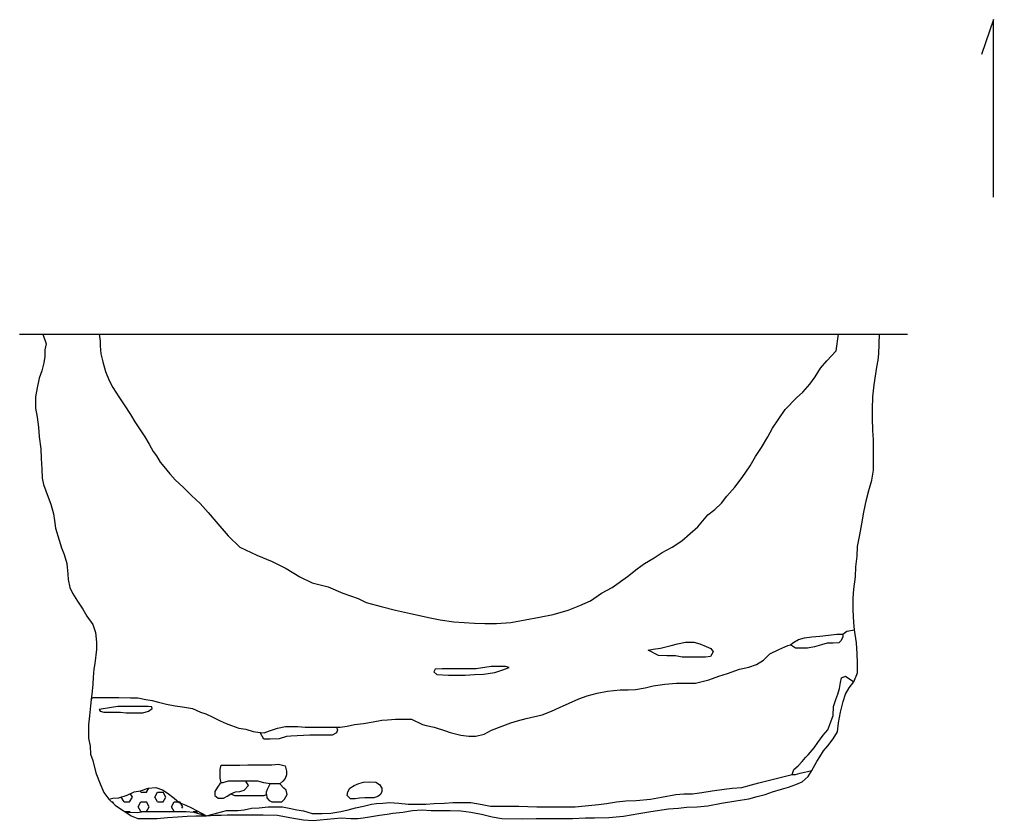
# Model space of a CAD drawing. Extents: x 2.7 to 20.2, y -0.6 to 12.4.
# Drawn here: x 12.59 to 20.21, y -0.57 to 5.71 of the extents above; entities that cross this region are included whole.
import ezdxf

# ---------------------------------------------------------------- set-up
doc = ezdxf.new("R2010")
doc.units = 0
for name, color, linetype in [('LAYER41', 15, 'CONTINUOUS'), ('LAYER43', 2, 'CONTINUOUS'), ('LAYER8', 7, 'CONTINUOUS')]:
    doc.layers.add(name, color=color, linetype=linetype)

msp = doc.modelspace()

# ---------------------------------------------------------------- linework, layer by layer
at = {"layer": 'LAYER41', "color": 15, "linetype": 'CONTINUOUS'}
for points in [[(14.1594, -0.1705), (14.1678, -0.1372), (14.201, -0.1372), (14.2592, -0.1372), (14.3133, -0.1372), (14.3757, -0.1331), (14.4339, -0.1331), (14.4963, -0.1331), (14.5628, -0.1331), (14.6169, -0.1289), (14.6668, -0.1414), (14.6792, -0.183), (14.6792, -0.2121), (14.6668, -0.2412), (14.6501, -0.262), (14.6252, -0.2828), (14.5919, -0.2828), (14.5503, -0.2828), (14.5004, -0.2745), (14.4547, -0.262), (14.4048, -0.262), (14.359, -0.262), (14.3133, -0.262), (14.2634, -0.262), (14.2218, -0.262), (14.1802, -0.2745), (14.1678, -0.2745), (14.1594, -0.237), (14.1594, -0.1996), (14.1594, -0.1705), (14.1678, -0.1372)], [(14.1678, -0.2745), (14.1553, -0.2828), (14.1387, -0.3077), (14.1179, -0.341), (14.1179, -0.3743), (14.1428, -0.3951), (14.1844, -0.3951), (14.2135, -0.3784), (14.2426, -0.3618), (14.28, -0.3452), (14.3133, -0.341), (14.3466, -0.3327), (14.3798, -0.2953), (14.359, -0.262)], [(14.2426, -0.3618), (14.2717, -0.3743), (14.3008, -0.3743), (14.3341, -0.3743), (14.3757, -0.3743), (14.4214, -0.3743), (14.4588, -0.3743), (14.5046, -0.3743), (14.5212, -0.3659), (14.5212, -0.3452), (14.5295, -0.3244), (14.5503, -0.2828)], [(14.5212, -0.3659), (14.5254, -0.3909), (14.542, -0.4117), (14.5628, -0.4242), (14.6086, -0.4242), (14.6418, -0.4242), (14.6626, -0.4034), (14.6834, -0.3659), (14.6751, -0.3327), (14.6585, -0.316), (14.6252, -0.2828)], [(15.1575, -0.3452), (15.1741, -0.316), (15.2074, -0.2953), (15.2448, -0.2786), (15.2822, -0.2703), (15.328, -0.2661), (15.3779, -0.2703), (15.407, -0.2869), (15.4236, -0.316), (15.4236, -0.341), (15.4153, -0.3659), (15.3945, -0.3826), (15.3612, -0.3909), (15.328, -0.3909), (15.2905, -0.3909), (15.249, -0.3951), (15.2157, -0.3992), (15.1783, -0.3992), (15.1533, -0.3743), (15.1575, -0.3452)]]:
    msp.add_lwpolyline(points, dxfattribs=at)
at = {"layer": 'LAYER43', "color": 2, "linetype": 'CONTINUOUS'}
for points in [[(18.6048, 0.8026), (18.6256, 0.8067), (18.6422, 0.8234), (18.688, 0.8483), (18.7337, 0.8608), (18.7919, 0.8691), (18.8543, 0.8733), (18.9208, 0.8816), (18.9874, 0.8899), (19.0331, 0.8899), (19.0331, 0.8691), (19.0206, 0.84), (19.004, 0.8234), (18.9583, 0.8192), (18.9125, 0.8192), (18.8668, 0.8067), (18.8127, 0.7901), (18.7587, 0.7818), (18.7088, 0.7818), (18.663, 0.7818), (18.6256, 0.8067)], [(17.5111, 0.7651), (17.5486, 0.7735), (17.6068, 0.7818), (17.6899, 0.8026), (17.7398, 0.815), (17.8022, 0.8275), (17.8688, 0.8275), (17.9145, 0.815), (17.9644, 0.7943), (18.0018, 0.7776), (18.0185, 0.7527), (17.9977, 0.7152), (17.9602, 0.7111), (17.9103, 0.7111), (17.8688, 0.7111), (17.823, 0.7111), (17.7773, 0.7111), (17.7232, 0.7194), (17.6567, 0.7194), (17.5901, 0.7236), (17.5111, 0.7651)], [(16.4216, 0.6279), (16.3925, 0.6362), (16.3509, 0.6362), (16.2802, 0.6362), (16.1638, 0.6196), (16.1097, 0.6196), (16.0432, 0.6196), (15.9642, 0.6196), (15.8977, 0.6196), (15.8436, 0.6154), (15.8311, 0.5947), (15.8561, 0.5739), (15.9476, 0.5697), (16.0141, 0.5697), (16.0765, 0.5697), (16.1513, 0.5739), (16.222, 0.578), (16.3093, 0.5905), (16.3717, 0.6113), (16.4216, 0.6279)], [(18.6381, -0.2079), (18.6505, -0.1705), (18.6838, -0.1414), (18.7171, -0.1081), (18.742, -0.0749), (18.7628, -0.0541), (18.8086, 0), (18.8377, 0.0416), (18.8793, 0.0998), (18.9167, 0.1414), (18.9416, 0.2038), (18.9583, 0.2537), (18.9624, 0.3244), (18.9791, 0.3784), (18.9957, 0.42), (19.0082, 0.4657), (19.0165, 0.5115), (19.0248, 0.5489), (19.0539, 0.5614), (19.1204, 0.5156)], [(13.2113, 0.2994), (13.2196, 0.2869), (13.2487, 0.2786), (13.2986, 0.2786), (13.3777, 0.2786), (13.4234, 0.2745), (13.4775, 0.2745), (13.5523, 0.2745), (13.5981, 0.2869), (13.6272, 0.3077), (13.623, 0.3202), (13.5939, 0.3244), (13.5565, 0.3244), (13.5232, 0.3244), (13.4733, 0.3244), (13.4151, 0.3244), (13.3569, 0.3244), (13.307, 0.316), (13.2113, 0.2994)], [(14.4713, 0.1206), (14.5046, 0.1164), (14.5462, 0.1331), (14.6086, 0.1539), (14.6709, 0.1663), (14.7208, 0.1663), (14.7666, 0.1663), (14.8248, 0.1622), (14.8955, 0.1622), (14.9579, 0.1622), (15.0286, 0.1622), (15.0701, 0.1622), (15.0785, 0.1414), (15.0701, 0.1164), (15.0369, 0.0998), (14.9953, 0.0998), (14.9454, 0.0998), (14.9038, 0.0998), (14.8622, 0.0998), (14.7125, 0.0915), (14.6792, 0.0873), (14.621, 0.0707), (14.5503, 0.0665), (14.5004, 0.0665), (14.4713, 0.1206)], [(13.4192, -0.5032), (13.5149, -0.5073), (13.5565, -0.499), (13.6022, -0.499), (13.6563, -0.499), (13.7103, -0.499), (13.7644, -0.499), (13.8268, -0.499), (13.8933, -0.499), (13.9515, -0.5032), (14.0513, -0.5323), (14.2093, -0.4907), (14.2426, -0.4907), (14.2967, -0.4907), (14.3466, -0.4865), (14.4048, -0.4741), (14.463, -0.4699), (14.5337, -0.4616), (14.5586, -0.4616), (14.646, -0.4616), (14.7, -0.4741), (14.7583, -0.4865), (14.8123, -0.4949), (14.8789, -0.5156), (14.9579, -0.5156), (15.0244, -0.5115), (15.1034, -0.499), (15.1616, -0.4865), (15.2198, -0.4699), (15.2822, -0.4574), (15.3446, -0.4408), (15.382, -0.4366), (15.4319, -0.4325), (15.486, -0.4283), (15.5567, -0.4325), (15.6315, -0.4408), (15.6939, -0.4408), (15.7688, -0.4408), (15.8353, -0.4366), (15.9143, -0.4325), (15.9808, -0.4283), (16.0557, -0.4283), (16.1222, -0.4283), (16.2095, -0.445), (16.2761, -0.4574), (16.3509, -0.4574), (16.4341, -0.4574), (16.4965, -0.4574), (16.6379, -0.4616), (16.7418, -0.4616), (16.8084, -0.4616), (16.8707, -0.4616), (16.9373, -0.4616), (17.0163, -0.4533), (17.1202, -0.445), (17.1826, -0.4366), (17.2616, -0.4242), (17.3365, -0.4158), (17.4155, -0.4117), (17.5278, -0.4034), (17.6151, -0.3867), (17.7274, -0.3659), (17.7897, -0.3618), (17.8563, -0.3618), (17.9311, -0.3493), (18.0101, -0.3368), (18.1058, -0.3244), (18.1682, -0.316), (18.243, -0.3119), (18.3179, -0.2911), (18.3761, -0.2745), (18.4385, -0.2578), (18.5216, -0.237), (18.6381, -0.2079), (18.663, -0.2079), (18.7004, -0.1996), (18.7919, -0.1788)], [(13.2862, -0.4034), (13.3194, -0.3951), (13.3652, -0.3909), (13.4317, -0.3701), (13.4858, -0.3452), (13.5357, -0.3368), (13.5939, -0.316), (13.6563, -0.3119), (13.7062, -0.3285), (13.7436, -0.3535), (13.7977, -0.3951), (13.8392, -0.4283), (13.8891, -0.4491), (13.9349, -0.4699), (14.0513, -0.5323)], [(13.4721, -0.3863), (13.4579, -0.3617)], [(13.5377, -0.3485), (13.5317, -0.3381)], [(13.5377, -0.3485), (13.5814, -0.3485)], [(13.5814, -0.3485), (13.5997, -0.3167)], [(13.6469, -0.3863), (13.6687, -0.3485)], [(13.6687, -0.3485), (13.7124, -0.3485)], [(13.7343, -0.3863), (13.7124, -0.3485)], [(13.3124, -0.4242), (13.3192, -0.4242)], [(13.3249, -0.434), (13.3192, -0.4242)], [(13.3847, -0.3863), (13.3858, -0.3845)], [(13.4066, -0.4242), (13.3847, -0.3863)], [(13.4066, -0.4242), (13.4503, -0.4242)], [(13.4503, -0.4242), (13.4721, -0.3863)], [(13.5158, -0.462), (13.5377, -0.4242)], [(13.5377, -0.4242), (13.5814, -0.4242)], [(13.6032, -0.462), (13.5814, -0.4242)], [(13.6687, -0.4242), (13.6469, -0.3863)], [(13.6687, -0.4242), (13.7124, -0.4242)], [(13.7124, -0.4242), (13.7343, -0.3863)], [(13.778, -0.462), (13.7998, -0.4242)], [(13.7998, -0.4242), (13.8435, -0.4242)], [(13.8654, -0.462), (13.8435, -0.4242)], [(13.4141, -0.4998), (13.4503, -0.4998)], [(13.453, -0.5046), (13.4503, -0.4998)], [(13.5377, -0.4998), (13.5158, -0.462)], [(13.5377, -0.4998), (13.5523, -0.4998)], [(13.5818, -0.499), (13.6032, -0.462)], [(13.7994, -0.499), (13.778, -0.462)], [(13.8588, -0.4734), (13.8654, -0.462)], [(13.9477, -0.4998), (13.9746, -0.4998)], [(13.9816, -0.5119), (13.9746, -0.4998)]]:
    msp.add_lwpolyline(points, dxfattribs=at)
at = {"layer": 'LAYER8', "color": 7, "linetype": 'CONTINUOUS'}
for points in [[(20.2141, 5.7054), (20.1187, 5.43)], [(20.2141, 4.3123), (20.2141, 5.7054)], [(20.2141, 4.3123), (20.2141, 5.7054)], [(12.5876, 3.2394), (12.7705, 3.2394), (13.2113, 3.2394), (18.9998, 3.2394), (19.3201, 3.2394), (19.5404, 3.2394)], [(12.7705, 3.2394), (12.7955, 3.1646), (12.7872, 3.1188), (12.7872, 3.0648), (12.7788, 3.0149), (12.7622, 2.9525), (12.7414, 2.8943), (12.7248, 2.8194), (12.7123, 2.7487), (12.7123, 2.6614), (12.7248, 2.5907), (12.7373, 2.5117), (12.7414, 2.4368), (12.7539, 2.3412), (12.7581, 2.2663), (12.7622, 2.1832), (12.7664, 2.1125), (12.7747, 2.0626), (12.8121, 1.9628), (12.8329, 1.9087), (12.8537, 1.8339), (12.862, 1.7798), (12.8703, 1.7216), (12.8994, 1.6259), (12.9161, 1.5677), (12.9369, 1.5137), (12.9577, 1.443), (12.966, 1.3598), (12.9701, 1.3182), (12.9826, 1.2558), (13.0034, 1.2101), (13.0408, 1.1477), (13.0824, 1.0853), (13.1157, 1.0313), (13.1614, 0.9648), (13.1822, 0.9024), (13.1905, 0.8275), (13.1905, 0.7693), (13.1781, 0.6612), (13.1697, 0.6154), (13.1656, 0.5531), (13.1614, 0.499), (13.1573, 0.4449), (13.1489, 0.3784), (13.1448, 0.3285), (13.1365, 0.2495), (13.1282, 0.1788), (13.1282, 0.0749), (13.1406, 0.0125), (13.1448, -0.0499), (13.1614, -0.0998), (13.1864, -0.1955), (13.2196, -0.2828), (13.2487, -0.3493), (13.2862, -0.4034), (13.3361, -0.4491), (13.386, -0.4824), (13.4192, -0.5032), (13.4608, -0.5323), (13.5149, -0.5531), (13.6064, -0.5531), (13.6646, -0.5531), (13.7478, -0.5448), (13.8268, -0.5406), (13.9016, -0.5364), (13.9682, -0.5323), (14.0513, -0.5323), (14.1179, -0.5281), (14.1678, -0.5281), (14.2135, -0.524), (14.2676, -0.524), (14.3258, -0.524), (14.4256, -0.524), (14.4963, -0.524), (14.6086, -0.5281), (14.6751, -0.5406), (14.7499, -0.5531), (14.8123, -0.5655), (14.8872, -0.5697), (15.1076, -0.5489), (15.1824, -0.5531), (15.2365, -0.5531), (15.2781, -0.5489), (15.328, -0.5406), (15.407, -0.5281), (15.4652, -0.5198), (15.5109, -0.5115), (15.5899, -0.5032), (15.6648, -0.4907), (15.7396, -0.4865), (15.8103, -0.4907), (15.8894, -0.4907), (15.96, -0.4907), (16.0432, -0.4949), (16.1222, -0.5032), (16.2054, -0.5198), (16.2886, -0.5406), (16.3634, -0.5531), (16.5256, -0.5572), (16.6337, -0.5531), (16.7335, -0.5531), (16.7959, -0.5531), (16.8583, -0.5531), (16.9165, -0.5531), (17.0204, -0.5489), (17.0911, -0.5489), (17.2034, -0.5448), (17.3157, -0.5364), (17.4363, -0.5156), (17.5319, -0.499), (17.6692, -0.4782), (17.7482, -0.4741), (17.8105, -0.4657), (17.8937, -0.4616), (17.9769, -0.4533), (18.085, -0.4325), (18.1973, -0.4158), (18.2971, -0.3992), (18.3636, -0.3826), (18.426, -0.3659), (18.4842, -0.3452), (18.5549, -0.3244), (18.609, -0.3077), (18.6672, -0.2869), (18.7171, -0.2661), (18.7628, -0.2246), (18.7919, -0.1788), (18.8294, -0.1081), (18.8543, -0.0707), (18.8834, -0.025), (18.9167, 0.0166), (18.9583, 0.0707), (18.9915, 0.1248), (18.9998, 0.1954), (19.0165, 0.2786), (19.0373, 0.3618), (19.0539, 0.42), (19.083, 0.4699), (19.1204, 0.5156), (19.1496, 0.5863), (19.1496, 0.6653), (19.1454, 0.736), (19.1412, 0.8234), (19.1246, 0.9232), (19.1204, 0.9814), (19.1163, 1.0812), (19.1163, 1.1727), (19.1204, 1.2434), (19.1329, 1.339), (19.1371, 1.418), (19.1454, 1.5012), (19.1496, 1.576), (19.1662, 1.6675), (19.1828, 1.7549), (19.1995, 1.8463), (19.2202, 1.9461), (19.2369, 2.0168), (19.2618, 2.0958), (19.2743, 2.1749), (19.2743, 2.2788), (19.2743, 2.3578), (19.2743, 2.4119), (19.2702, 2.4867), (19.266, 2.5824), (19.266, 2.6531), (19.2702, 2.7487), (19.2785, 2.8444), (19.2993, 2.9816), (19.3117, 3.0356), (19.3159, 3.0855), (19.3201, 3.2394)], [(13.2113, 3.2394), (13.2196, 3.1854), (13.2196, 3.1479), (13.2238, 3.0855), (13.2404, 3.0232), (13.2612, 2.9483), (13.2903, 2.8776), (13.3194, 2.8236), (13.3652, 2.7487), (13.4068, 2.6863), (13.4567, 2.6115), (13.4899, 2.5533), (13.5274, 2.4992), (13.5689, 2.4368), (13.6022, 2.3786), (13.6355, 2.3204), (13.6604, 2.2871), (13.6895, 2.2372), (13.7187, 2.204), (13.7644, 2.1457), (13.806, 2.1), (13.8684, 2.0418), (13.9349, 1.9752), (14.0014, 1.9129), (14.0638, 1.8422), (14.1262, 1.7715), (14.2218, 1.6592), (14.3133, 1.5719), (14.4464, 1.5095), (14.567, 1.4596), (14.6751, 1.4055), (14.7832, 1.339), (14.8789, 1.2933), (15.0036, 1.26), (15.12, 1.2101), (15.2406, 1.1685), (15.303, 1.1394), (15.4194, 1.1061), (15.5317, 1.077), (15.6482, 1.0521), (15.802, 1.0188), (15.881, 1.0022), (15.9892, 0.9855), (16.0682, 0.9814), (16.1513, 0.9772), (16.2303, 0.9731), (16.3218, 0.9731), (16.4341, 0.9814), (16.5464, 1.0022), (16.6587, 1.023), (16.7668, 1.0438), (16.8832, 1.077), (16.9747, 1.1145), (17.0579, 1.1519), (17.1452, 1.2101), (17.2284, 1.2558), (17.349, 1.3432), (17.4238, 1.4014), (17.482, 1.443), (17.5569, 1.4887), (17.6193, 1.5303), (17.6983, 1.5719), (17.7731, 1.6218), (17.8396, 1.68), (17.8979, 1.7299), (17.9769, 1.8255), (18.0309, 1.8671), (18.085, 1.917), (18.1266, 1.9711), (18.189, 2.0418), (18.2472, 2.1166), (18.3096, 2.2081), (18.3511, 2.283), (18.3969, 2.3537), (18.4468, 2.4368), (18.4842, 2.5034), (18.584, 2.6489), (18.6713, 2.7404), (18.7212, 2.7861), (18.7753, 2.8485), (18.8169, 2.9067), (18.8585, 2.9733), (18.9084, 3.0315), (18.9832, 3.1105), (18.9998, 3.2394)], [(19.0331, 0.8899), (19.0664, 0.9148), (19.1246, 0.9232)], [(15.0701, 0.1622), (15.0992, 0.1622), (15.1533, 0.1705), (15.2115, 0.183), (15.2822, 0.1913), (15.3571, 0.2038), (15.4236, 0.2162), (15.4693, 0.2204), (15.5317, 0.2246), (15.5858, 0.2246), (15.6565, 0.2246), (15.7438, 0.183), (15.7729, 0.1747), (15.8353, 0.1622), (15.9226, 0.1331), (15.96, 0.1206), (16.0432, 0.0998), (16.1056, 0.0915), (16.1596, 0.0915), (16.2262, 0.1081), (16.2844, 0.1372), (16.4341, 0.1954), (16.4882, 0.2121), (16.5547, 0.2287), (16.6794, 0.2578), (16.7543, 0.2869), (16.8167, 0.316), (16.8915, 0.3493), (16.9664, 0.3826), (17.0329, 0.4075), (17.1119, 0.4283), (17.1909, 0.4449), (17.2907, 0.4533), (17.3531, 0.4533), (17.4113, 0.4574), (17.4862, 0.4699), (17.5486, 0.4865), (17.64, 0.499), (17.7315, 0.5073), (17.8147, 0.5073), (17.8812, 0.5073), (17.9852, 0.5323), (18.0642, 0.5614), (18.1307, 0.5822), (18.2264, 0.6154), (18.2971, 0.6321), (18.3595, 0.6529), (18.4135, 0.6861), (18.4634, 0.736), (18.5341, 0.7693), (18.6048, 0.8026)], [(13.1489, 0.3784), (13.1614, 0.395), (13.1739, 0.395), (13.203, 0.395), (13.2487, 0.395), (13.307, 0.395), (13.3652, 0.395), (13.4567, 0.3909), (13.5149, 0.3909), (13.5773, 0.3784), (13.6272, 0.3701), (13.6771, 0.3576), (13.7394, 0.341), (13.806, 0.3285), (13.8642, 0.3202), (13.9432, 0.3077), (14.0056, 0.2786), (14.0472, 0.2661), (14.1012, 0.2412), (14.1594, 0.2121), (14.2052, 0.1913), (14.2468, 0.1747), (14.305, 0.1539), (14.359, 0.1455), (14.4173, 0.1289), (14.4713, 0.1206)]]:
    msp.add_lwpolyline(points, dxfattribs=at)

doc.saveas('drawing.dxf')
